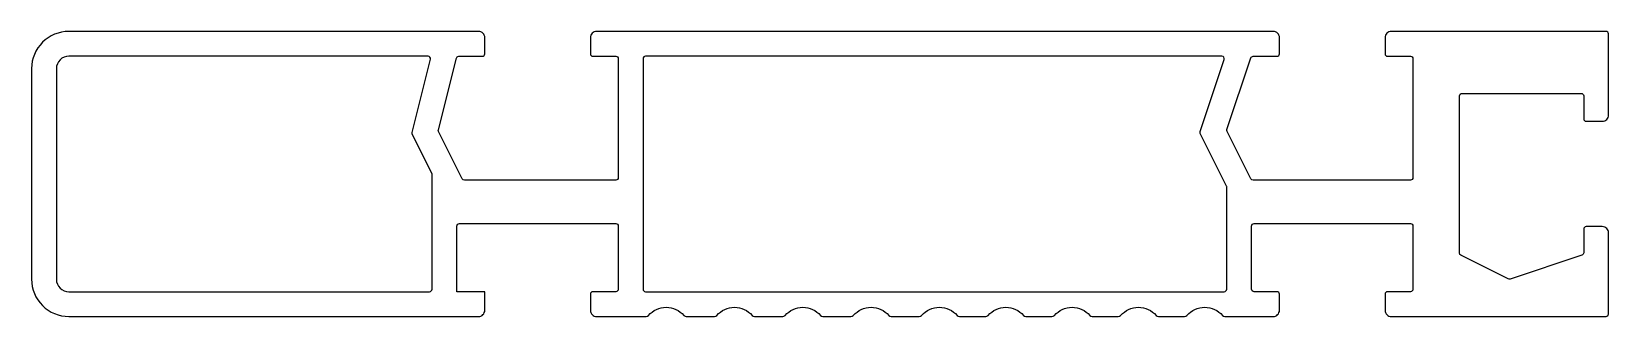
# Model space of a CAD drawing. Extents: x 534 to 661, y 191 to 214.
import ezdxf

# ---------------------------------------------------------------- set-up
doc = ezdxf.new("R2010")
doc.units = 0
doc.header["$LTSCALE"] = 15
doc.layers.get('0').update_dxf_attribs({"linetype": 'CONTINUOUS'})

msp = doc.modelspace()

# ---------------------------------------------------------------- linework, layer by layer
at = {"ltscale": 0.05}
for points in [[(533.62, 193.82, 0.414214), (536.62, 190.82), (569.62, 190.82, 0.414214), (570.12, 191.32), (570.12, 192.82), (567.87, 192.82), (567.87, 198.12, -0.414214), (568.07, 198.32), (580.67, 198.32, -0.414214), (580.87, 198.12), (580.87, 193.02, -0.414214), (580.67, 192.82), (578.82, 192.82, 0.414214), (578.62, 192.62), (578.62, 191.32, 0.414214), (579.12, 190.82), (583.11, 190.82, 0.220229), (583.3, 190.9, -0.46291), (586.16, 190.9, 0.220229), (586.35, 190.82), (588.61, 190.82, 0.220229), (588.8, 190.9, -0.46291), (591.66, 190.9, 0.220229), (591.85, 190.82), (594.11, 190.82, 0.220229), (594.3, 190.9, -0.46291), (597.16, 190.9, 0.220229), (597.35, 190.82), (599.61, 190.82, 0.220229), (599.8, 190.9, -0.46291), (602.66, 190.9, 0.220229), (602.85, 190.82), (605.11, 190.82, 0.220229), (605.3, 190.9, -0.46291), (608.16, 190.9, 0.220229), (608.35, 190.82), (610.46, 190.82, 0.220229), (610.65, 190.9, -0.46291), (613.51, 190.9, 0.220229), (613.7, 190.82), (615.8, 190.82, 0.220229), (615.99, 190.9, -0.46291), (618.85, 190.9, 0.220229), (619.04, 190.82), (621.14, 190.82, 0.220229), (621.33, 190.9, -0.46291), (624.19, 190.9, 0.220229), (624.38, 190.82), (626.48, 190.82, 0.220229), (626.67, 190.9, -0.46291), (629.53, 190.9, 0.220229), (629.72, 190.82), (633.62, 190.82, 0.414214), (634.12, 191.32), (634.12, 192.62, 0.414214), (633.92, 192.82), (632.07, 192.82, -0.414214), (631.87, 193.02), (631.87, 198.12, -0.414214), (632.07, 198.32), (644.67, 198.32, -0.414214), (644.87, 198.12), (644.87, 193.02, -0.414214), (644.67, 192.82), (642.82, 192.82, 0.414214), (642.62, 192.62), (642.62, 191.32, 0.414214), (643.12, 190.82), (660.42, 190.82, 0.414214), (660.62, 191.02), (660.62, 197.57, 0.414214), (660.12, 198.07), (658.82, 198.07, 0.414214), (658.62, 197.87), (658.62, 195.96, -0.322823), (658.48, 195.77), (652.69, 193.84, -0.198912), (652.54, 193.85), (648.73, 195.76, -0.284079), (648.62, 195.94), (648.62, 208.62, -0.414214), (648.82, 208.82), (658.42, 208.82, -0.414214), (658.62, 208.62), (658.62, 206.77, 0.414214), (658.82, 206.57), (660.12, 206.57, 0.414214), (660.62, 207.07), (660.62, 213.62, 0.414214), (660.42, 213.82), (643.12, 213.82, 0.414214), (642.62, 213.32), (642.62, 212.02, 0.414214), (642.82, 211.82), (644.67, 211.82, -0.414214), (644.87, 211.62), (644.87, 202.02, -0.414214), (644.67, 201.82), (631.99, 201.82, -0.284079), (631.81, 201.93), (629.9, 205.74, -0.198912), (629.89, 205.9), (631.82, 211.68, -0.322823), (632.01, 211.82), (633.92, 211.82, 0.414214), (634.12, 212.02), (634.12, 213.32, 0.414214), (633.62, 213.82), (629.72, 213.82), (579.12, 213.82, 0.414214), (578.62, 213.32), (578.62, 212.02, 0.414214), (578.82, 211.82), (580.67, 211.82, -0.414214), (580.87, 211.62), (580.87, 202.02, -0.414214), (580.67, 201.82), (568.49, 201.82, -0.284079), (568.31, 201.93), (566.4, 205.75, -0.179033), (566.38, 205.89), (567.83, 211.67, -0.344151), (568.02, 211.82), (569.92, 211.82, 0.414214), (570.12, 212.02), (570.12, 213.32, 0.414214), (569.62, 213.82), (536.62, 213.82, 0.414214), (533.62, 210.82)], [(565.87, 202.34), (564.28, 205.52, -0.179033), (564.26, 205.66), (565.74, 211.57, 0.487928), (565.55, 211.82), (536.62, 211.82, 0.414214), (535.62, 210.82), (535.62, 193.82, 0.414214), (536.62, 192.82), (565.67, 192.82, 0.414214), (565.87, 193.02)], [(629.87, 201.3, 0.116434), (629.84, 201.39), (627.74, 205.59, -0.198912), (627.73, 205.74), (629.67, 211.55, 0.511918), (629.48, 211.82), (583.07, 211.82, 0.414214), (582.87, 211.62), (582.87, 193.02, 0.414214), (583.07, 192.82), (629.67, 192.82, 0.414214), (629.87, 193.02)]]:
    msp.add_lwpolyline(points, format="xyb", close=True, dxfattribs=at)

doc.saveas('drawing.dxf')
